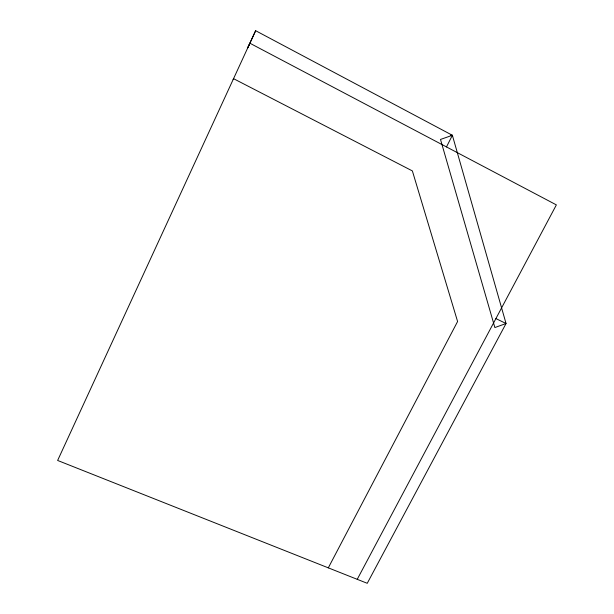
<?xml version="1.0" encoding="UTF-8"?>
<svg xmlns="http://www.w3.org/2000/svg" width="614" height="614" viewBox="0 0 614 614"><rect width="100%" height="100%" fill="white"/><g stroke="black" fill="none" stroke-linecap="round" stroke-linejoin="round"><path stroke-width="0.92" d="M255.647 30.7L57.632 460.454L367.249 583.3L506.051 323.509L452.372 135.287L255.647 30.7L247.757 47.769L249.883 43.218L556.368 204.892L357.233 579.324M233.151 79.505L233.55 78.669L412.37 170.915L457.591 321.513L328.306 567.85M446.485 146.923L452.372 135.287L450.584 135.28M452.372 135.287L440.499 139.447L494.876 327.554L506.051 323.509L495.905 318.582"/></g></svg>
